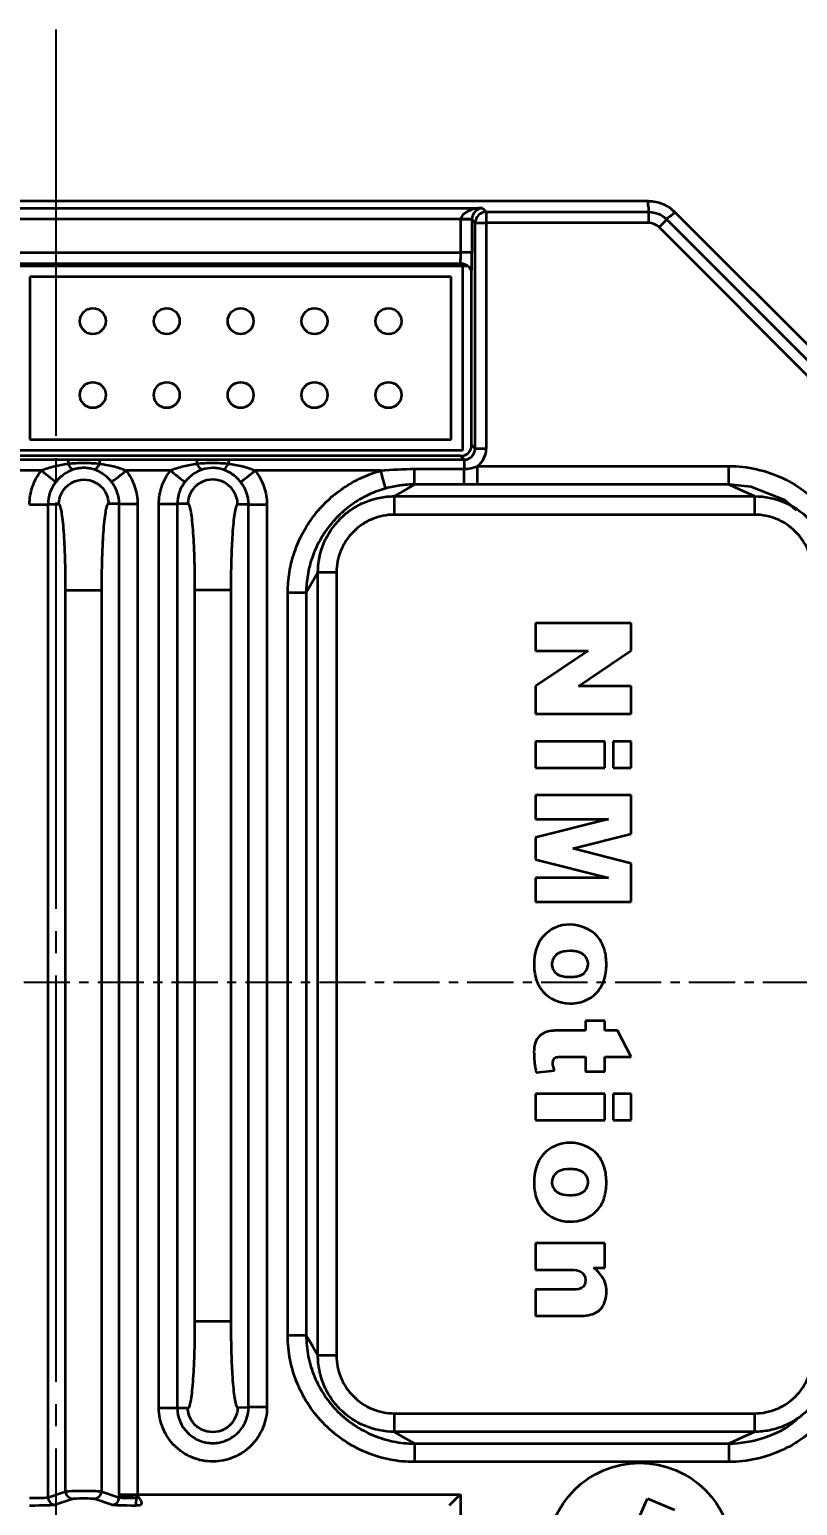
# Model space of a CAD drawing. Header units: inches. Extents: x 0 to 702, y -298 to -87.
# Drawn here: x 62.49 to 83.27, y -167.16 to -127.21 of the extents above; entities that cross this region are included whole.
import ezdxf

# ---------------------------------------------------------------- set-up
doc = ezdxf.new("R2010")
doc.units = ezdxf.units.IN
doc.linetypes.add('CENTER', pattern=[2, 1.25, -0.25, 0.25, -0.25])
doc.linetypes.add('JIS_08_11', pattern=[12.8, 11, -0.6, 0.6, -0.6])
doc.layers.add('中心线层', color=1, linetype='JIS_08_11')
doc.layers.add('尺寸线层', color=3, linetype='Continuous')
doc.layers.add('粗实线层', color=7, linetype='Continuous', lineweight=35)
doc.styles.add('字高0', font='hyswlongfangsong.ttf')
doc.dimstyles.new('1倍高(字高3.5)', dxfattribs={"dimtxt": 3.5, "dimasz": 2.5, "dimexe": 1.25, "dimexo": 0.625, "dimtad": 1, "dimtoh": 1, "dimdsep": 46, "dimtxsty": '字高0', "dimcen": 2.5, "dimazin": 2, "dimtfac": 1, "dimtmove": 0, "dimatfit": 3, "dimfxl": 1, "dimarcsym": 0})

# ---------------------------------------------------------------- blocks, each defined once
blk = doc.blocks.new('*D14')
at = {"layer": '尺寸线层', "color": 0, "lineweight": -2, "transparency": 16777216}
for p, q in [((42.348, -165.819), (42.348, -194.616)), ((84.648, -165.819), (84.648, -194.616)), ((44.848, -193.366), (82.148, -193.366))]:
    blk.add_line(p, q, dxfattribs=at)
at = {"layer": '尺寸线层', "color": 0, "transparency": 16777216}
for points in [[(44.848, -192.95), (44.848, -193.783), (42.348, -193.366)], [(82.148, -192.95), (82.148, -193.783), (84.648, -193.366)]]:
    blk.add_solid(points, dxfattribs=at)
at = {"layer": '尺寸线层', "color": 0, "transparency": 16777216, "insert": (63.498, -190.991), "char_height": 3.5, "attachment_point": 5, "style": '字高0'}
blk.add_mtext('42', dxfattribs=at)

msp = doc.modelspace()

# ---------------------------------------------------------------- linework, layer by layer
at = {"color": 0, "linetype": 'CENTER'}
msp.add_line((87.58, -153.004), (39.29, -153.004), dxfattribs=at)
at = {"layer": '中心线层', "color": 0}
msp.add_line((63.198, -127.212), (63.198, -186.256), dxfattribs=at)
at = {"layer": '粗实线层', "color": 0, "linetype": 'Continuous'}
for p, q in [((79.234, -131.854), (47.762, -131.854)), ((51.655, -132.043), (74.74, -132.043)), ((74.74, -132.043), (74.845, -132.148)), ((74.845, -132.148), (74.845, -132.448)), ((74.845, -132.148), (79.236, -132.148)), ((79.236, -132.148), (79.236, -132.448)), ((79.848, -132.071), (79.941, -132.147)), ((84.355, -136.562), (79.94, -132.147)), ((74.156, -132.343), (52.24, -132.343)), ((74.155, -133.243), (74.155, -132.358)), ((74.455, -132.358), (74.155, -132.358)), ((74.545, -132.448), (74.455, -132.358)), ((74.455, -132.358), (74.455, -133.243)), ((74.545, -138.552), (74.545, -132.448)), ((74.545, -132.448), (74.845, -132.448)), ((74.845, -132.448), (74.845, -138.552)), ((79.236, -132.448), (74.845, -132.448)), ((83.937, -136.983), (79.519, -132.565)), ((79.731, -132.353), (84.149, -136.771)), ((52.24, -133.243), (74.155, -133.243)), ((74.455, -133.243), (74.155, -133.243)), ((52.256, -133.543), (74.14, -133.543)), ((62.198, -133.604), (74.198, -133.604)), ((74.198, -133.604), (74.198, -138.604)), ((74.198, -133.604), (74.317, -133.604)), ((73.898, -133.904), (62.498, -133.904)), ((62.498, -133.904), (62.498, -138.304)), ((73.898, -138.304), (73.898, -133.904)), ((74.448, -138.455), (74.448, -134.038)), ((74.198, -138.604), (62.198, -138.604)), ((62.498, -138.304), (73.898, -138.304)), ((74.448, -138.455), (74.545, -138.552)), ((74.545, -138.552), (74.845, -138.552)), ((74.148, -138.754), (52.248, -138.754)), ((60.869, -138.852), (63.527, -138.852)), ((64.38, -138.852), (67.015, -138.852)), ((67.869, -138.852), (74.245, -138.852)), ((74.245, -138.852), (74.148, -138.754)), ((74.245, -138.852), (74.245, -139.105)), ((62.805, -139.151), (61.59, -139.151)), ((66.298, -139.151), (65.098, -139.151)), ((71.99, -139.151), (68.59, -139.151)), ((72.902, -139.526), (72.902, -139.105)), ((72.902, -139.105), (74.245, -139.105)), ((74.245, -139.526), (74.245, -139.105)), ((74.61, -139.526), (74.61, -139.027)), ((74.61, -139.027), (81.404, -139.027)), ((81.404, -139.526), (81.404, -139.027)), ((74.245, -139.526), (72.902, -139.526)), ((81.404, -139.526), (74.61, -139.526)), ((63.28, -140.063), (62.984, -140.065)), ((62.984, -140.065), (62.984, -166.938)), ((64.911, -140.053), (64.624, -140.053)), ((64.911, -166.857), (64.911, -140.053)), ((65.41, -140.053), (65.41, -166.857)), ((65.985, -164.512), (65.985, -140.053)), ((66.484, -140.053), (66.484, -164.512)), ((66.772, -140.053), (66.484, -140.053)), ((68.411, -140.065), (68.115, -140.063)), ((68.411, -164.5), (68.411, -140.065)), ((68.91, -140.065), (68.91, -164.5)), ((72.355, -139.844), (72.355, -140.343)), ((72.355, -139.844), (82.103, -139.844)), ((82.103, -139.844), (82.103, -140.343)), ((82.103, -140.343), (72.355, -140.343)), ((70.29, -141.909), (69.972, -142.455)), ((70.29, -163.099), (70.29, -141.909)), ((70.789, -141.909), (70.29, -141.909)), ((70.789, -141.909), (70.789, -163.099)), ((63.463, -166.778), (63.463, -142.383)), ((64.432, -142.383), (64.432, -166.778)), ((66.963, -162.182), (66.963, -142.383)), ((67.932, -142.383), (67.932, -162.182)), ((69.972, -142.455), (69.473, -142.455)), ((69.473, -162.553), (69.473, -142.455)), ((69.972, -142.455), (69.972, -162.553)), ((76.181, -143.279), (76.181, -144.026)), ((78.762, -143.279), (76.181, -143.279)), ((78.762, -144.021), (78.762, -143.279)), ((77.598, -144.026), (76.181, -144.985)), ((76.181, -144.026), (77.598, -144.026)), ((77.337, -144.985), (78.762, -144.021)), ((76.181, -144.985), (76.181, -145.736)), ((78.762, -144.985), (77.337, -144.985)), ((78.762, -145.736), (78.762, -144.985)), ((76.181, -145.736), (78.762, -145.736)), ((78.052, -146.482), (76.181, -146.482)), ((76.181, -146.482), (76.181, -147.196)), ((78.052, -147.196), (78.052, -146.482)), ((78.762, -146.482), (78.276, -146.482)), ((78.276, -146.482), (78.276, -147.196)), ((78.762, -147.196), (78.762, -146.482)), ((76.181, -147.196), (78.052, -147.196)), ((78.276, -147.196), (78.762, -147.196)), ((76.181, -147.932), (76.181, -148.582)), ((78.762, -147.932), (76.181, -147.932)), ((78.762, -148.98), (78.762, -147.932)), ((78.149, -148.582), (76.181, -149.082)), ((76.181, -148.582), (78.149, -148.582)), ((77.191, -149.379), (78.762, -148.98)), ((76.181, -149.082), (76.181, -149.671)), ((78.762, -149.779), (77.191, -149.379)), ((76.181, -149.671), (78.149, -150.173)), ((78.762, -150.823), (78.762, -149.779)), ((78.149, -150.173), (76.181, -150.173)), ((76.181, -150.173), (76.181, -150.823)), ((76.181, -150.823), (78.762, -150.823)), ((77.526, -154.042), (77.526, -154.304)), ((78.052, -154.042), (77.526, -154.042)), ((78.052, -154.304), (78.052, -154.042)), ((77.526, -154.304), (76.868, -154.304)), ((78.395, -154.304), (78.052, -154.304)), ((78.762, -155.019), (78.395, -154.304)), ((76.196, -155.439), (76.691, -155.386)), ((76.863, -155.019), (77.526, -155.019)), ((77.526, -155.019), (77.526, -155.41)), ((78.052, -155.41), (78.052, -155.019)), ((78.052, -155.019), (78.762, -155.019)), ((77.526, -155.41), (78.052, -155.41)), ((78.052, -156.015), (76.181, -156.015)), ((76.181, -156.015), (76.181, -156.73)), ((78.052, -156.73), (78.052, -156.015)), ((78.276, -156.015), (78.276, -156.73)), ((78.762, -156.015), (78.276, -156.015)), ((78.762, -156.73), (78.762, -156.015)), ((76.181, -156.73), (78.052, -156.73)), ((78.276, -156.73), (78.762, -156.73)), ((76.181, -160.061), (76.181, -160.776)), ((78.052, -160.061), (76.181, -160.061)), ((78.052, -160.726), (78.052, -160.061)), ((76.181, -160.776), (77.08, -160.776)), ((77.747, -160.726), (78.052, -160.726)), ((76.181, -161.311), (76.181, -162.029)), ((77.21, -161.311), (76.181, -161.311)), ((76.181, -162.029), (77.371, -162.029)), ((69.972, -162.553), (69.473, -162.553)), ((70.789, -163.099), (70.29, -163.099)), ((66.484, -164.512), (66.772, -164.512)), ((68.115, -164.502), (68.411, -164.5)), ((72.355, -164.664), (82.103, -164.664)), ((72.355, -164.664), (72.355, -165.164)), ((82.103, -164.664), (82.103, -165.164)), ((82.103, -165.164), (72.355, -165.164)), ((72.901, -165.481), (81.404, -165.481)), ((72.901, -165.481), (72.901, -165.98)), ((81.404, -165.481), (81.404, -165.98)), ((81.404, -165.98), (72.901, -165.98)), ((62.984, -166.938), (63.463, -166.778)), ((64.432, -166.778), (64.912, -166.938)), ((64.911, -166.857), (65.41, -166.857)), ((64.912, -166.938), (64.912, -166.912)), ((65.376, -166.891), (65.376, -166.955)), ((65.41, -166.857), (74.145, -166.857)), ((74.145, -166.857), (74.145, -173.561)), ((79.203, -166.966), (79.942, -167.272)), ((63.663, -166.978), (63.183, -167.138)), ((64.712, -167.138), (64.233, -166.978))]:
    msp.add_line(p, q, dxfattribs=at)
at = {"layer": '粗实线层', "color": 0, "linetype": 'Continuous', "flags": 128}
for points in [[(74.455, -132.351), (74.448, -132.351), (74.43, -132.35), (74.402, -132.349), (74.365, -132.348), (74.32, -132.347), (74.268, -132.346), (74.213, -132.345), (74.156, -132.343)], [(79.731, -132.353), (79.726, -132.358), (79.713, -132.371), (79.694, -132.391), (79.667, -132.417), (79.635, -132.449), (79.599, -132.485), (79.56, -132.524), (79.519, -132.565)], [(63.195, -139.462), (63.183, -139.452), (63.157, -139.432), (63.119, -139.402), (63.071, -139.363), (63.013, -139.317), (62.948, -139.265), (62.878, -139.209), (62.805, -139.151)], [(64.706, -139.46), (64.719, -139.45), (64.744, -139.43), (64.782, -139.4), (64.831, -139.361), (64.889, -139.316), (64.955, -139.264), (65.025, -139.209), (65.098, -139.151)], [(66.298, -139.151), (66.37, -139.209), (66.441, -139.264), (66.506, -139.316), (66.564, -139.361), (66.613, -139.4), (66.651, -139.43), (66.677, -139.45), (66.689, -139.46)], [(68.2, -139.462), (68.213, -139.452), (68.238, -139.432), (68.276, -139.402), (68.325, -139.363), (68.383, -139.317), (68.448, -139.265), (68.518, -139.209), (68.59, -139.151)], [(72.123, -139.633), (72.12, -139.621), (72.112, -139.592), (72.099, -139.547), (72.083, -139.487), (72.062, -139.414), (72.04, -139.332), (72.015, -139.244), (71.99, -139.151)], [(72.902, -139.526), (72.595, -139.704), (72.355, -139.844)], [(82.103, -139.844), (81.712, -139.666), (81.404, -139.526)], [(83.24, -140.227), (82.923, -139.952), (82.006, -139.59), (81.404, -139.526), (81.404, -139.526), (81.404, -139.526)], [(69.972, -162.553), (70.15, -162.858), (70.29, -163.099)], [(72.355, -165.164), (72.661, -165.341), (72.901, -165.481)], [(81.404, -165.481), (81.796, -165.303), (82.103, -165.164)], [(65.411, -166.913), (65.425, -166.927), (65.439, -166.941), (65.452, -166.955)], [(74.145, -166.857), (74.087, -166.915), (74.032, -166.97), (73.98, -167.022), (73.935, -167.067), (73.898, -167.104), (73.87, -167.132), (73.852, -167.15), (73.845, -167.157)]]:
    msp.add_lwpolyline(points, dxfattribs=at)
at = {"layer": '粗实线层', "color": 0, "linetype": 'Continuous'}
for centre, radius in [((64.198, -135.104), 0.35), ((66.198, -135.104), 0.35), ((68.198, -135.104), 0.35), ((70.198, -135.104), 0.35), ((72.198, -135.104), 0.35), ((64.198, -137.104), 0.35), ((66.198, -137.104), 0.35), ((68.198, -137.104), 0.35), ((70.198, -137.104), 0.35), ((72.198, -137.104), 0.35), ((78.998, -168.504), 2.5)]:
    msp.add_circle(centre, radius, dxfattribs=at)
for centre, radius, start, end in [((74.845, -132.448), 0.3, 90.0463, 179.9535), ((74.139, -133.843), 0.3, 63.3926, 90.0407), ((63.184, -166.938), 0.2, 180.0593, 269.7833), ((63.663, -166.778), 0.2, 180.0592, 269.7835), ((64.232, -166.778), 0.2, 270.2165, 359.9408), ((64.711, -166.938), 0.2, 270.2163, 359.9411), ((64.594, -167.001), 0.783, 348.713, 3.4113)]:
    msp.add_arc(centre, radius, start, end, dxfattribs=at)
for centre, major_axis, ratio, start_param, end_param in [((74.74, -132.343), (0.584, 0.011), 0.512958, 1.561443, 3.106059), ((74.74, -132.343), (-0.113, -0.281), 0.928188, 3.550886, 5.095502), ((74.756, -132.359), (0.425, -0.425), 0.999315, 3.901153, 3.926648), ((74.756, -132.359), (0.213, -0.213), 0.997948, 3.901153, 3.926648), ((74.14, -133.243), (0, -0.3), 0.052372, 6.257005, 7.853982), ((74.44, -133.243), (0, -0.6), 0.026186, 0.41683, 1.570796), ((74.435, -134.038), (0, -0.5), 0.026186, 1.570796, 2.086126), ((74.148, -138.454), (-0.212, 0.212), 0.999315, 2.356537, 3.926648), ((74.244, -138.551), (0.213, -0.213), 0.997948, 5.49813, 7.068241), ((74.244, -138.551), (-0.425, 0.425), 0.999315, 3.011548, 3.926648), ((62.485, -166.936), (0.5, 0), 0.03666, 4.712389, 6.204645), ((63.948, -166.779), (0.486, 0), 0.015406, 0.07854, 3.063053), ((64.974, -166.857), (0, -0.8), 0.078702, 4.712389, 4.781256), ((65.41, -166.937), (0.5, 0), 0.03666, 3.220132, 4.643522), ((65.355, -166.957), (0.3, 0), 0.008729, 1.23958, 1.501929), ((65.473, -166.857), (0, -0.3), 0.209871, 4.712389, 4.900184), ((62.485, -167.136), (0.7, 0), 0.026186, 4.712389, 6.204645), ((63.948, -166.979), (0.286, 0), 0.026186, 0.07854, 3.063053), ((65.41, -167.136), (0.7, 0), 0.026186, 3.220132, 4.643522), ((65.355, -167.157), (0.1, 0), 0.026186, 0.02618, 1.501929)]:
    msp.add_ellipse(centre, major_axis=major_axis, ratio=ratio, start_param=start_param, end_param=end_param, dxfattribs=at)
for points in [[(79.236, -132.148), (79.271, -132.05), (79.193, -131.952), (79.234, -131.854)], [(79.236, -132.148), (79.42, -132.148), (79.601, -132.223), (79.731, -132.353)], [(79.731, -132.353), (79.776, -132.259), (79.9, -132.245), (79.94, -132.147)], [(79.519, -132.565), (79.445, -132.49), (79.342, -132.448), (79.236, -132.448)], [(63.527, -138.852), (63.527, -138.854), (63.527, -138.895), (63.528, -138.962)], [(63.672, -139.123), (63.636, -139.122), (63.582, -139.062), (63.528, -138.962)], [(64.235, -139.123), (64.272, -139.123), (64.326, -139.062), (64.381, -138.962)], [(64.38, -138.852), (64.38, -138.854), (64.38, -138.895), (64.38, -138.962)], [(67.015, -138.852), (67.016, -138.854), (67.016, -138.895), (67.016, -138.962)], [(67.161, -139.123), (67.125, -139.122), (67.071, -139.062), (67.017, -138.962)], [(67.723, -139.123), (67.76, -139.122), (67.814, -139.062), (67.868, -138.962)], [(67.869, -138.852), (67.869, -138.854), (67.869, -138.895), (67.869, -138.962)], [(71.99, -139.151), (72.293, -139.12), (72.597, -139.105), (72.902, -139.105)], [(74.245, -139.105), (74.371, -139.105), (74.493, -139.073), (74.61, -139.027)], [(63.195, -139.462), (63.059, -139.633), (62.984, -139.846), (62.984, -140.065)], [(74.61, -139.526), (74.488, -139.526), (74.367, -139.526), (74.245, -139.526)]]:
    msp.add_open_spline(points, degree=3, dxfattribs=at)
for points, knots in [([(79.234, -131.854), (79.366, -131.854), (79.494, -131.88), (79.737, -131.981), (79.847, -132.054), (79.94, -132.147)], [0, 0, 0, 0, 0.5, 0.5, 1, 1, 1, 1]), ([(74.446, -133.792), (74.445, -133.735), (74.423, -133.689), (74.356, -133.618), (74.311, -133.595), (74.274, -133.575)], [0, 0, 0, 0, 0.5, 0.5, 1, 1, 1, 1]), ([(62.805, -139.151), (62.919, -139.098), (63.039, -139.059), (63.281, -138.998), (63.403, -138.977), (63.528, -138.962)], [0, 0, 0, 0, 0.5, 0.5, 1, 1, 1, 1]), ([(63.527, -138.852), (63.598, -138.852), (63.74, -138.852), (63.906, -138.852), (64.048, -138.852), (64.162, -138.852), (64.28, -138.852), (64.351, -138.852), (64.38, -138.852)], [0, 0, 0, 0, 0.250053, 0.500105, 0.583751, 0.750064, 0.89878, 1, 1, 1, 1]), ([(63.528, -138.961), (63.669, -138.949), (63.811, -138.937), (64.096, -138.937), (64.238, -138.949), (64.38, -138.962)], [0, 0, 0, 0, 0.5, 0.5, 1, 1, 1, 1]), ([(64.38, -138.962), (64.503, -138.977), (64.625, -138.998), (64.866, -139.059), (64.984, -139.097), (65.098, -139.151)], [0, 0, 0, 0, 0.5, 0.5, 1, 1, 1, 1]), ([(66.298, -139.151), (66.411, -139.097), (66.53, -139.059), (66.77, -138.998), (66.892, -138.977), (67.016, -138.962)], [0, 0, 0, 0, 0.5, 0.5, 1, 1, 1, 1]), ([(67.015, -138.852), (67.087, -138.852), (67.229, -138.852), (67.395, -138.852), (67.537, -138.852), (67.65, -138.852), (67.769, -138.852), (67.84, -138.852), (67.869, -138.852)], [0, 0, 0, 0, 0.250047, 0.500094, 0.583435, 0.750058, 0.898476, 1, 1, 1, 1]), ([(67.016, -138.961), (67.158, -138.949), (67.3, -138.937), (67.584, -138.937), (67.727, -138.949), (67.868, -138.962)], [0, 0, 0, 0, 0.5, 0.5, 1, 1, 1, 1]), ([(67.869, -138.962), (67.993, -138.977), (68.115, -138.998), (68.357, -139.059), (68.476, -139.098), (68.59, -139.151)], [0, 0, 0, 0, 0.5, 0.5, 1, 1, 1, 1]), ([(62.485, -140.065), (62.485, -139.899), (62.513, -139.738), (62.623, -139.425), (62.702, -139.281), (62.805, -139.151)], [0, 0, 0, 0, 0.5, 0.5, 1, 1, 1, 1]), ([(63.672, -139.122), (63.579, -139.153), (63.495, -139.197), (63.335, -139.31), (63.261, -139.379), (63.195, -139.462)], [0, 0, 0, 0, 0.5, 0.5, 1, 1, 1, 1]), ([(63.28, -140.063), (63.28, -140.007), (63.288, -139.944), (63.329, -139.807), (63.363, -139.733), (63.471, -139.59), (63.545, -139.522), (63.73, -139.423), (63.841, -139.393), (64.063, -139.392), (64.173, -139.42), (64.358, -139.516), (64.433, -139.583), (64.541, -139.724), (64.575, -139.798), (64.616, -139.934), (64.623, -139.997), (64.624, -140.053)], [0, 0, 0, 0, 0.125, 0.125, 0.25, 0.25, 0.375, 0.375, 0.5, 0.5, 0.625, 0.625, 0.75, 0.75, 0.875, 0.875, 1, 1, 1, 1]), ([(64.236, -139.123), (64.192, -139.108), (64.146, -139.097), (64.052, -139.082), (64.003, -139.078), (63.905, -139.078), (63.857, -139.081), (63.763, -139.097), (63.716, -139.108), (63.672, -139.122)], [0, 0, 0, 0, 0.25, 0.25, 0.5, 0.5, 0.75, 0.75, 1, 1, 1, 1]), ([(64.706, -139.46), (64.641, -139.378), (64.568, -139.309), (64.41, -139.196), (64.328, -139.154), (64.236, -139.123)], [0, 0, 0, 0, 0.5, 0.5, 1, 1, 1, 1]), ([(65.098, -139.151), (65.199, -139.28), (65.276, -139.422), (65.383, -139.731), (65.41, -139.89), (65.41, -140.053)], [0, 0, 0, 0, 0.5, 0.5, 1, 1, 1, 1]), ([(65.985, -140.053), (65.985, -139.89), (66.012, -139.731), (66.119, -139.422), (66.196, -139.28), (66.298, -139.151)], [0, 0, 0, 0, 0.5, 0.5, 1, 1, 1, 1]), ([(67.161, -139.122), (67.069, -139.153), (66.986, -139.196), (66.828, -139.308), (66.754, -139.378), (66.689, -139.46)], [0, 0, 0, 0, 0.5, 0.5, 1, 1, 1, 1]), ([(68.115, -140.063), (68.115, -140.007), (68.108, -139.944), (68.067, -139.807), (68.032, -139.733), (67.925, -139.59), (67.85, -139.522), (67.665, -139.423), (67.555, -139.393), (67.332, -139.392), (67.222, -139.42), (67.037, -139.516), (66.963, -139.583), (66.855, -139.724), (66.821, -139.798), (66.779, -139.934), (66.772, -139.997), (66.772, -140.053)], [0, 0, 0, 0, 0.125, 0.125, 0.25, 0.25, 0.375, 0.375, 0.5, 0.5, 0.625, 0.625, 0.75, 0.75, 0.875, 0.875, 1, 1, 1, 1]), ([(67.723, -139.123), (67.68, -139.108), (67.633, -139.097), (67.539, -139.082), (67.491, -139.078), (67.346, -139.077), (67.248, -139.093), (67.161, -139.122)], [0, 0, 0, 0, 0.25, 0.25, 0.5, 0.5, 1, 1, 1, 1]), ([(68.2, -139.462), (68.134, -139.379), (68.06, -139.31), (67.9, -139.197), (67.817, -139.154), (67.723, -139.123)], [0, 0, 0, 0, 0.5, 0.5, 1, 1, 1, 1]), ([(68.59, -139.151), (68.694, -139.281), (68.773, -139.424), (68.882, -139.738), (68.91, -139.899), (68.91, -140.065)], [0, 0, 0, 0, 0.5, 0.5, 1, 1, 1, 1]), ([(69.473, -142.455), (69.473, -142.267), (69.489, -142.082), (69.55, -141.714), (69.596, -141.531), (69.715, -141.181), (69.788, -141.012), (69.963, -140.684), (70.065, -140.525), (70.29, -140.231), (70.413, -140.094), (70.682, -139.839), (70.829, -139.721), (71.137, -139.513), (71.298, -139.422), (71.634, -139.266), (71.811, -139.201), (71.99, -139.151)], [0, 0, 0, 0, 0.125, 0.125, 0.25, 0.25, 0.375, 0.375, 0.5, 0.5, 0.625, 0.625, 0.75, 0.75, 0.875, 0.875, 1, 1, 1, 1]), ([(81.404, -139.027), (81.659, -139.027), (81.911, -139.055), (82.406, -139.167), (82.643, -139.249), (83.098, -139.465), (83.316, -139.599), (83.712, -139.908), (83.893, -140.083), (84.054, -140.28)], [0, 0, 0, 0, 0.25, 0.25, 0.5, 0.5, 0.75, 0.75, 1, 1, 1, 1]), ([(64.911, -140.053), (64.911, -139.947), (64.894, -139.841), (64.824, -139.638), (64.773, -139.544), (64.706, -139.46)], [0, 0, 0, 0, 0.5, 0.5, 1, 1, 1, 1]), ([(66.689, -139.46), (66.623, -139.544), (66.572, -139.638), (66.501, -139.841), (66.484, -139.947), (66.484, -140.053)], [0, 0, 0, 0, 0.5, 0.5, 1, 1, 1, 1]), ([(68.411, -140.065), (68.411, -139.957), (68.393, -139.849), (68.321, -139.642), (68.268, -139.548), (68.2, -139.462)], [0, 0, 0, 0, 0.5, 0.5, 1, 1, 1, 1]), ([(72.123, -139.633), (71.97, -139.675), (71.819, -139.731), (71.532, -139.864), (71.395, -139.942), (71.132, -140.119), (71.007, -140.22), (70.776, -140.438), (70.671, -140.555), (70.479, -140.807), (70.392, -140.942), (70.242, -141.222), (70.18, -141.367), (70.078, -141.666), (70.038, -141.822), (69.999, -142.058), (69.989, -142.137), (69.976, -142.295), (69.973, -142.376), (69.972, -142.455)], [0, 0, 0, 0, 0.125, 0.125, 0.25, 0.25, 0.375, 0.375, 0.5, 0.5, 0.625, 0.625, 0.75, 0.75, 0.875, 0.875, 0.9375, 0.9375, 1, 1, 1, 1]), ([(72.902, -139.526), (72.771, -139.526), (72.639, -139.535), (72.379, -139.571), (72.251, -139.598), (72.123, -139.633)], [0, 0, 0, 0, 0.5, 0.5, 1, 1, 1, 1]), ([(62.485, -140.065), (62.61, -140.065), (62.734, -140.065), (62.916, -140.065), (62.974, -140.065), (62.984, -140.065)], [0, 0, 0, 0, 0.5, 0.5, 1, 1, 1, 1]), ([(63.463, -142.383), (63.463, -142.332), (63.463, -142.228), (63.462, -142.074), (63.46, -141.921), (63.457, -141.769), (63.453, -141.618), (63.445, -141.374), (63.432, -141.054), (63.408, -140.702), (63.38, -140.42), (63.352, -140.238), (63.326, -140.13), (63.303, -140.072), (63.288, -140.066), (63.28, -140.063)], [0, 0, 0, 0, 0.042435, 0.084763, 0.127186, 0.169904, 0.213114, 0.257004, 0.385035, 0.510346, 0.632954, 0.758305, 0.840238, 0.920365, 1, 1, 1, 1]), ([(64.624, -140.053), (64.62, -140.051), (64.612, -140.048), (64.6, -140.057), (64.588, -140.074), (64.577, -140.102), (64.565, -140.14), (64.546, -140.221), (64.52, -140.375), (64.49, -140.658), (64.465, -141.016), (64.45, -141.369), (64.441, -141.671), (64.436, -141.906), (64.433, -142.143), (64.432, -142.303), (64.432, -142.383)], [0, 0, 0, 0, 0.039569, 0.079145, 0.118908, 0.159037, 0.199704, 0.241076, 0.366449, 0.489519, 0.614819, 0.743173, 0.80862, 0.872777, 0.936334, 1, 1, 1, 1]), ([(64.911, -140.053), (64.921, -140.053), (64.979, -140.053), (65.162, -140.053), (65.285, -140.053), (65.41, -140.053)], [0, 0, 0, 0, 0.5, 0.5, 1, 1, 1, 1]), ([(65.985, -140.053), (66.11, -140.053), (66.234, -140.053), (66.416, -140.053), (66.474, -140.053), (66.484, -140.053)], [0, 0, 0, 0, 0.5, 0.5, 1, 1, 1, 1]), ([(66.963, -142.383), (66.963, -142.338), (66.963, -142.246), (66.962, -142.11), (66.961, -141.974), (66.958, -141.84), (66.955, -141.707), (66.952, -141.574), (66.944, -141.338), (66.93, -141.016), (66.905, -140.658), (66.876, -140.375), (66.846, -140.199), (66.819, -140.098), (66.795, -140.05), (66.78, -140.052), (66.772, -140.053)], [0, 0, 0, 0, 0.03641, 0.072699, 0.108997, 0.145438, 0.182153, 0.21927, 0.256914, 0.385118, 0.510581, 0.633503, 0.759038, 0.840978, 0.92083, 1, 1, 1, 1]), ([(68.115, -140.063), (68.111, -140.064), (68.104, -140.065), (68.092, -140.079), (68.081, -140.102), (68.07, -140.134), (68.059, -140.175), (68.04, -140.261), (68.015, -140.419), (67.987, -140.702), (67.963, -141.054), (67.949, -141.397), (67.94, -141.692), (67.935, -141.92), (67.933, -142.151), (67.932, -142.306), (67.932, -142.383)], [0, 0, 0, 0, 0.039816, 0.079605, 0.119534, 0.159769, 0.200471, 0.241798, 0.366988, 0.489742, 0.614889, 0.743068, 0.808564, 0.872775, 0.936361, 1, 1, 1, 1]), ([(68.411, -140.065), (68.421, -140.065), (68.479, -140.065), (68.662, -140.065), (68.785, -140.065), (68.91, -140.065)], [0, 0, 0, 0, 0.5, 0.5, 1, 1, 1, 1]), ([(70.29, -141.909), (70.29, -141.638), (70.345, -141.365), (70.552, -140.87), (70.706, -140.64), (70.992, -140.354), (71.098, -140.267), (71.322, -140.117), (71.44, -140.054), (71.69, -139.95), (71.821, -139.91), (72.084, -139.857), (72.219, -139.844), (72.355, -139.844)], [0, 0, 0, 0, 0.25, 0.25, 0.5, 0.5, 0.625, 0.625, 0.75, 0.75, 0.875, 0.875, 1, 1, 1, 1]), ([(82.103, -139.844), (82.375, -139.843), (82.648, -139.899), (83.145, -140.106), (83.376, -140.26), (83.663, -140.546), (83.75, -140.652), (83.901, -140.877), (83.965, -140.995), (84.069, -141.245), (84.109, -141.377), (84.162, -141.641), (84.176, -141.776), (84.176, -141.912)], [0, 0, 0, 0, 0.25, 0.25, 0.5, 0.5, 0.625, 0.625, 0.75, 0.75, 0.875, 0.875, 1, 1, 1, 1]), ([(72.355, -140.343), (72.251, -140.343), (72.15, -140.354), (71.95, -140.394), (71.851, -140.424), (71.662, -140.503), (71.572, -140.551), (71.402, -140.665), (71.322, -140.731), (71.106, -140.947), (70.989, -141.121), (70.831, -141.497), (70.789, -141.702), (70.789, -141.909)], [0, 0, 0, 0, 0.125, 0.125, 0.25, 0.25, 0.375, 0.375, 0.5, 0.5, 0.75, 0.75, 1, 1, 1, 1]), ([(83.676, -141.912), (83.676, -141.808), (83.666, -141.706), (83.625, -141.506), (83.595, -141.406), (83.515, -141.217), (83.467, -141.127), (83.352, -140.957), (83.286, -140.876), (83.068, -140.659), (82.893, -140.542), (82.516, -140.385), (82.31, -140.343), (82.103, -140.343)], [0, 0, 0, 0, 0.125, 0.125, 0.25, 0.25, 0.375, 0.375, 0.5, 0.5, 0.75, 0.75, 1, 1, 1, 1]), ([(63.463, -142.383), (63.466, -142.383), (63.475, -142.383), (63.51, -142.383), (63.538, -142.383), (63.618, -142.383), (63.671, -142.383), (63.798, -142.383), (63.873, -142.383), (64.022, -142.383), (64.097, -142.383), (64.225, -142.383), (64.278, -142.383), (64.358, -142.383), (64.385, -142.383), (64.42, -142.383), (64.429, -142.383), (64.432, -142.383)], [0, 0, 0, 0, 0.125, 0.125, 0.25, 0.25, 0.375, 0.375, 0.5, 0.5, 0.625, 0.625, 0.75, 0.75, 0.875, 0.875, 1, 1, 1, 1]), ([(67.932, -142.383), (67.922, -142.383), (67.866, -142.383), (67.689, -142.383), (67.568, -142.383), (67.327, -142.383), (67.207, -142.383), (67.029, -142.383), (66.973, -142.383), (66.963, -142.383)], [0, 0, 0, 0, 0.25, 0.25, 0.5, 0.5, 0.75, 0.75, 1, 1, 1, 1]), ([(77.111, -151.435), (76.847, -151.43), (76.562, -151.554), (76.206, -151.957), (76.139, -152.237), (76.136, -152.641), (76.152, -152.773), (76.228, -153.026), (76.29, -153.147), (76.55, -153.451), (76.831, -153.566), (77.095, -153.572)], [0, 0, 0, 0, 0.25, 0.25, 0.5, 0.5, 0.625, 0.625, 0.75, 0.75, 1, 1, 1, 1]), ([(77.095, -153.572), (77.366, -153.578), (77.657, -153.476), (77.931, -153.172), (77.998, -153.049), (78.079, -152.79), (78.095, -152.654), (78.096, -152.381), (78.082, -152.244), (78.005, -151.985), (77.941, -151.861), (77.671, -151.553), (77.381, -151.441), (77.111, -151.435)], [0, 0, 0, 0, 0.25, 0.25, 0.375, 0.375, 0.5, 0.5, 0.625, 0.625, 0.75, 0.75, 1, 1, 1, 1]), ([(77.112, -152.15), (77.004, -152.15), (76.884, -152.162), (76.695, -152.271), (76.627, -152.377), (76.615, -152.601), (76.675, -152.715), (76.856, -152.836), (76.975, -152.85), (77.084, -152.854)], [0, 0, 0, 0, 0.25, 0.25, 0.5, 0.5, 0.75, 0.75, 1, 1, 1, 1]), ([(77.084, -152.854), (77.14, -152.855), (77.198, -152.853), (77.314, -152.836), (77.371, -152.822), (77.471, -152.769), (77.514, -152.731), (77.578, -152.633), (77.598, -152.576), (77.606, -152.402), (77.54, -152.286), (77.349, -152.164), (77.225, -152.15), (77.112, -152.15)], [0, 0, 0, 0, 0.125, 0.125, 0.25, 0.25, 0.375, 0.375, 0.5, 0.5, 0.75, 0.75, 1, 1, 1, 1]), ([(76.868, -154.304), (76.731, -154.304), (76.588, -154.3), (76.395, -154.369), (76.334, -154.406), (76.234, -154.501), (76.195, -154.559), (76.128, -154.75), (76.133, -154.898), (76.149, -155.173), (76.166, -155.306), (76.196, -155.439)], [0, 0, 0, 0, 0.25, 0.25, 0.375, 0.375, 0.5, 0.5, 0.75, 0.75, 1, 1, 1, 1]), ([(76.691, -155.386), (76.678, -155.345), (76.662, -155.303), (76.643, -155.218), (76.641, -155.173), (76.664, -155.082), (76.69, -155.043), (76.769, -155.014), (76.82, -155.019), (76.863, -155.019)], [0, 0, 0, 0, 0.25, 0.25, 0.5, 0.5, 0.75, 0.75, 1, 1, 1, 1]), ([(77.111, -157.34), (76.847, -157.334), (76.562, -157.458), (76.206, -157.861), (76.139, -158.141), (76.136, -158.545), (76.152, -158.677), (76.228, -158.93), (76.29, -159.051), (76.55, -159.355), (76.831, -159.47), (77.095, -159.476)], [0, 0, 0, 0, 0.25, 0.25, 0.5, 0.5, 0.625, 0.625, 0.75, 0.75, 1, 1, 1, 1]), ([(77.095, -159.476), (77.366, -159.482), (77.657, -159.381), (77.931, -159.077), (77.998, -158.953), (78.079, -158.695), (78.095, -158.558), (78.096, -158.285), (78.082, -158.149), (78.005, -157.889), (77.941, -157.765), (77.671, -157.457), (77.381, -157.345), (77.111, -157.34)], [0, 0, 0, 0, 0.25, 0.25, 0.375, 0.375, 0.5, 0.5, 0.625, 0.625, 0.75, 0.75, 1, 1, 1, 1]), ([(77.112, -158.054), (77.004, -158.054), (76.884, -158.066), (76.695, -158.175), (76.627, -158.281), (76.615, -158.505), (76.675, -158.619), (76.855, -158.74), (76.975, -158.755), (77.083, -158.758)], [0, 0, 0, 0, 0.25, 0.25, 0.5, 0.5, 0.75, 0.75, 1, 1, 1, 1]), ([(77.083, -158.758), (77.14, -158.76), (77.198, -158.757), (77.314, -158.741), (77.37, -158.726), (77.47, -158.674), (77.514, -158.635), (77.578, -158.538), (77.598, -158.481), (77.607, -158.307), (77.54, -158.19), (77.349, -158.068), (77.225, -158.054), (77.112, -158.054)], [0, 0, 0, 0, 0.125, 0.125, 0.25, 0.25, 0.375, 0.375, 0.5, 0.5, 0.75, 0.75, 1, 1, 1, 1]), ([(77.08, -160.776), (77.167, -160.776), (77.265, -160.777), (77.388, -160.822), (77.425, -160.844), (77.486, -160.908), (77.509, -160.948), (77.547, -161.079), (77.525, -161.184), (77.4, -161.302), (77.297, -161.311), (77.21, -161.311)], [0, 0, 0, 0, 0.25, 0.25, 0.375, 0.375, 0.5, 0.5, 0.75, 0.75, 1, 1, 1, 1]), ([(77.371, -162.029), (77.525, -162.029), (77.698, -162.004), (77.898, -161.888), (77.953, -161.834), (78.034, -161.703), (78.062, -161.627), (78.111, -161.389), (78.099, -161.223), (77.981, -160.94), (77.868, -160.822), (77.747, -160.726)], [0, 0, 0, 0, 0.25, 0.25, 0.375, 0.375, 0.5, 0.5, 0.75, 0.75, 1, 1, 1, 1]), ([(66.772, -164.512), (66.776, -164.513), (66.783, -164.517), (66.795, -164.508), (66.807, -164.491), (66.819, -164.463), (66.83, -164.425), (66.85, -164.344), (66.876, -164.19), (66.905, -163.907), (66.93, -163.549), (66.946, -163.196), (66.955, -162.894), (66.96, -162.659), (66.963, -162.421), (66.963, -162.262), (66.963, -162.182)], [0, 0, 0, 0, 0.0395689, 0.0791448, 0.1189082, 0.1590368, 0.1997039, 0.2410758, 0.3664487, 0.4895195, 0.6148186, 0.7431731, 0.80862, 0.8727768, 0.9363336, 1, 1, 1, 1]), ([(67.932, -162.182), (67.929, -162.182), (67.92, -162.182), (67.885, -162.182), (67.858, -162.182), (67.778, -162.182), (67.725, -162.182), (67.597, -162.182), (67.522, -162.182), (67.373, -162.182), (67.298, -162.182), (67.171, -162.182), (67.118, -162.182), (67.038, -162.182), (67.01, -162.182), (66.975, -162.182), (66.966, -162.182), (66.963, -162.182)], [0, 0, 0, 0, 0.125, 0.125, 0.25, 0.25, 0.375, 0.375, 0.5, 0.5, 0.625, 0.625, 0.75, 0.75, 0.875, 0.875, 1, 1, 1, 1]), ([(67.932, -162.182), (67.932, -162.233), (67.932, -162.337), (67.934, -162.491), (67.936, -162.644), (67.939, -162.796), (67.942, -162.947), (67.95, -163.191), (67.963, -163.511), (67.987, -163.863), (68.015, -164.145), (68.043, -164.327), (68.07, -164.435), (68.092, -164.493), (68.108, -164.499), (68.115, -164.502)], [0, 0, 0, 0, 0.0424348, 0.084763, 0.1271861, 0.1699044, 0.2131139, 0.2570043, 0.3850347, 0.5103458, 0.6329536, 0.7583054, 0.8402376, 0.9203651, 1, 1, 1, 1]), ([(72.901, -165.98), (72.675, -165.98), (72.451, -165.958), (72.008, -165.869), (71.793, -165.803), (71.381, -165.631), (71.182, -165.524), (70.808, -165.274), (70.636, -165.132), (70.32, -164.816), (70.176, -164.64), (69.927, -164.267), (69.822, -164.071), (69.649, -163.656), (69.583, -163.439), (69.496, -163.001), (69.473, -162.779), (69.473, -162.553)], [0, 0, 0, 0, 0.125, 0.125, 0.25, 0.25, 0.375, 0.375, 0.5, 0.5, 0.625, 0.625, 0.75, 0.75, 0.875, 0.875, 1, 1, 1, 1]), ([(69.972, -162.553), (69.973, -162.648), (69.977, -162.745), (69.996, -162.935), (70.011, -163.029), (70.067, -163.31), (70.123, -163.495), (70.271, -163.849), (70.361, -164.017), (70.573, -164.335), (70.697, -164.485), (70.967, -164.755), (71.114, -164.876), (71.433, -165.091), (71.603, -165.182), (71.955, -165.329), (72.139, -165.385), (72.422, -165.442), (72.517, -165.457), (72.708, -165.476), (72.806, -165.481), (72.901, -165.481)], [0, 0, 0, 0, 0.0625, 0.0625, 0.125, 0.125, 0.25, 0.25, 0.375, 0.375, 0.5, 0.5, 0.625, 0.625, 0.75, 0.75, 0.875, 0.875, 0.9375, 0.9375, 1, 1, 1, 1]), ([(72.355, -165.164), (72.084, -165.164), (71.811, -165.108), (71.316, -164.902), (71.086, -164.747), (70.8, -164.462), (70.713, -164.356), (70.563, -164.132), (70.5, -164.013), (70.396, -163.763), (70.356, -163.633), (70.303, -163.369), (70.29, -163.234), (70.29, -163.099)], [0, 0, 0, 0, 0.25, 0.25, 0.5, 0.5, 0.625, 0.625, 0.75, 0.75, 0.875, 0.875, 1, 1, 1, 1]), ([(70.789, -163.099), (70.789, -163.202), (70.799, -163.304), (70.84, -163.503), (70.87, -163.602), (70.949, -163.792), (70.997, -163.881), (71.111, -164.051), (71.177, -164.131), (71.393, -164.348), (71.567, -164.465), (71.943, -164.622), (72.148, -164.664), (72.355, -164.664)], [0, 0, 0, 0, 0.125, 0.125, 0.25, 0.25, 0.375, 0.375, 0.5, 0.5, 0.75, 0.75, 1, 1, 1, 1]), ([(82.103, -164.664), (82.207, -164.664), (82.309, -164.654), (82.509, -164.614), (82.609, -164.584), (82.799, -164.505), (82.889, -164.456), (83.059, -164.343), (83.14, -164.276), (83.358, -164.06), (83.475, -163.885), (83.634, -163.509), (83.676, -163.303), (83.676, -163.095)], [0, 0, 0, 0, 0.125, 0.125, 0.25, 0.25, 0.375, 0.375, 0.5, 0.5, 0.75, 0.75, 1, 1, 1, 1]), ([(84.176, -163.095), (84.176, -163.367), (84.12, -163.64), (83.912, -164.137), (83.757, -164.367), (83.47, -164.653), (83.364, -164.74), (83.139, -164.89), (83.02, -164.954), (82.77, -165.058), (82.638, -165.098), (82.374, -165.15), (82.239, -165.164), (82.103, -165.164)], [0, 0, 0, 0, 0.25, 0.25, 0.5, 0.5, 0.625, 0.625, 0.75, 0.75, 0.875, 0.875, 1, 1, 1, 1]), ([(68.91, -164.5), (68.91, -164.596), (68.9, -164.691), (68.863, -164.878), (68.835, -164.971), (68.762, -165.148), (68.717, -165.232), (68.611, -165.391), (68.55, -165.467), (68.348, -165.67), (68.185, -165.779), (67.834, -165.927), (67.642, -165.967), (67.356, -165.969), (67.259, -165.96), (67.072, -165.924), (66.98, -165.896), (66.803, -165.824), (66.717, -165.779), (66.558, -165.674), (66.484, -165.614), (66.279, -165.41), (66.171, -165.249), (66.024, -164.895), (65.985, -164.705), (65.985, -164.512)], [0, 0, 0, 0, 0.0625, 0.0625, 0.125, 0.125, 0.1875, 0.1875, 0.25, 0.25, 0.375, 0.375, 0.5, 0.5, 0.5625, 0.5625, 0.625, 0.625, 0.6875, 0.6875, 0.75, 0.75, 0.875, 0.875, 1, 1, 1, 1]), ([(65.985, -164.512), (66.11, -164.512), (66.234, -164.512), (66.416, -164.512), (66.474, -164.512), (66.484, -164.512)], [0, 0, 0, 0, 0.5, 0.5, 1, 1, 1, 1]), ([(66.484, -164.512), (66.484, -164.766), (66.587, -165.014), (66.858, -165.282), (66.965, -165.353), (67.199, -165.447), (67.326, -165.471), (67.577, -165.468), (67.704, -165.442), (67.935, -165.344), (68.042, -165.271), (68.219, -165.093), (68.29, -164.986), (68.386, -164.752), (68.411, -164.627), (68.411, -164.5)], [0, 0, 0, 0, 0.25, 0.25, 0.375, 0.375, 0.5, 0.5, 0.625, 0.625, 0.75, 0.75, 0.875, 0.875, 1, 1, 1, 1]), ([(68.115, -164.502), (68.115, -164.558), (68.108, -164.621), (68.067, -164.758), (68.032, -164.832), (67.925, -164.975), (67.85, -165.043), (67.665, -165.142), (67.555, -165.172), (67.332, -165.173), (67.222, -165.145), (67.037, -165.049), (66.963, -164.982), (66.855, -164.841), (66.821, -164.767), (66.779, -164.631), (66.772, -164.568), (66.772, -164.512)], [0, 0, 0, 0, 0.125, 0.125, 0.25, 0.25, 0.375, 0.375, 0.5, 0.5, 0.625, 0.625, 0.75, 0.75, 0.875, 0.875, 1, 1, 1, 1]), ([(68.91, -164.5), (68.785, -164.5), (68.662, -164.5), (68.479, -164.5), (68.421, -164.5), (68.411, -164.5)], [0, 0, 0, 0, 0.5, 0.5, 1, 1, 1, 1]), ([(84.054, -164.728), (83.893, -164.924), (83.711, -165.101), (83.31, -165.413), (83.096, -165.544), (82.641, -165.759), (82.398, -165.842), (81.908, -165.952), (81.659, -165.98), (81.404, -165.98)], [0, 0, 0, 0, 0.25, 0.25, 0.5, 0.5, 0.75, 0.75, 1, 1, 1, 1]), ([(81.404, -165.481), (81.404, -165.481), (81.731, -165.481), (82.38, -165.357), (83.01, -165.061), (83.253, -164.819), (83.264, -164.808)], [0, 0, 0, 0, 0.00003, 0.488339, 0.977396, 1, 1, 1, 1]), ([(65.376, -166.891), (65.256, -166.892), (65.143, -166.896), (64.973, -166.904), (64.921, -166.908), (64.912, -166.912)], [0, 0, 0, 0, 0.5, 0.5, 1, 1, 1, 1]), ([(65.411, -166.913), (65.406, -166.909), (65.402, -166.905), (65.397, -166.901), (65.393, -166.898), (65.389, -166.895), (65.385, -166.893), (65.383, -166.892), (65.38, -166.892), (65.377, -166.891), (65.377, -166.891), (65.376, -166.891), (65.376, -166.891)], [0, 0, 0, 0, 0.00001903002, 0.00001903002, 0.00001903002, 0.00003311087, 0.00003311087, 0.00003311087, 0.0000412524, 0.0000412524, 0.0000412524, 0.00004292477, 0.00004292477, 0.00004292477, 0.00004292477]), ([(65.452, -166.955), (65.498, -167), (65.516, -167.06), (65.514, -167.138), (65.495, -167.156), (65.455, -167.157)], [0, 0, 0, 0, 0.5, 0.5, 1, 1, 1, 1]), ([(78.781, -167.982), (78.853, -167.809), (78.999, -167.458), (79.134, -167.131), (79.203, -166.966)], [0, 0, 0, 0, 0.493133, 1, 1, 1, 1])]:
    msp.add_open_spline(points, degree=3, knots=knots, dxfattribs=at)

# ---------------------------------------------------------------- dimensions: what is measured, and where the dimension line sits
at = {"layer": '尺寸线层', "color": 0}
dim = msp.add_aligned_dim(p1=(42.348, -165.194), p2=(84.648, -165.194), distance=-28.172, text='42', dimstyle='1倍高(字高3.5)', dxfattribs=at)
dim.commit()
dim.dimension.update_dxf_attribs({"geometry": '*D14', "text_midpoint": (63.498, -190.991)})

doc.saveas('drawing.dxf')
